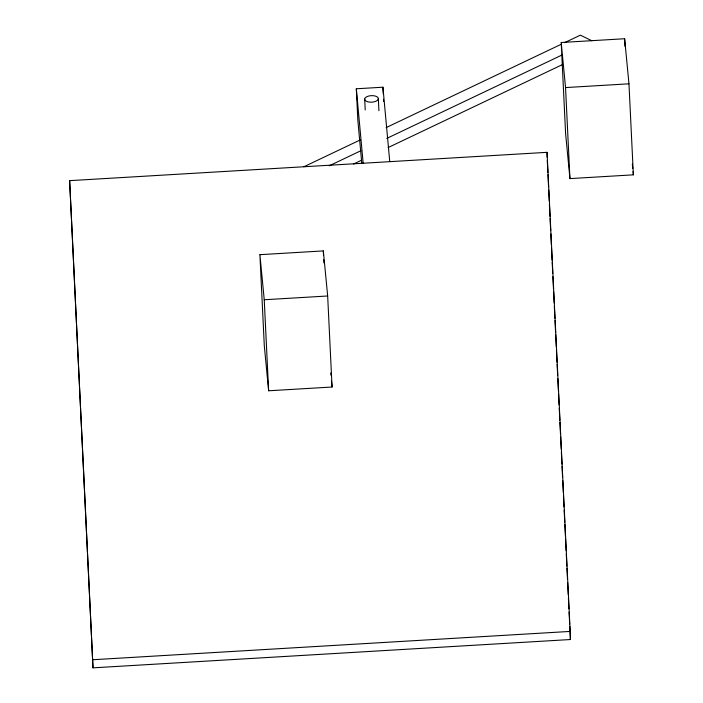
<?xml version="1.0" encoding="UTF-8"?>
<svg xmlns="http://www.w3.org/2000/svg" width="703" height="703" viewBox="0 0 703 703"><rect width="100%" height="100%" fill="white"/><g stroke="black" fill="none" stroke-linecap="round" stroke-linejoin="round"><path stroke-width="1.05" d="M303.872 166.76L360.358 139.871M386.132 127.612L561.548 44.113M564.527 42.698L580.379 35.15L591.891 40.783M329.25 165.785L360.964 150.697M386.738 138.429L562.154 54.931M353.504 164.045L361.43 160.275M388.188 147.542L562.62 64.518M561.205 42.496L624.633 38.735L628.965 83.815L633.368 174.836L569.94 178.606L565.599 133.526L561.205 42.496L565.546 87.576L569.94 178.606M361.764 162.991L357.845 120.38L356.324 88.78L382.924 87.207L389.743 161.505M565.546 87.576L628.965 83.815M69.632 180.653L547.048 152.331L570.177 631.417L570.414 639.528L92.998 667.85L69.632 180.653L92.998 667.85M259.899 254.679L323.327 250.909L327.668 295.989L332.062 387.019L268.634 390.78L264.293 345.7L259.899 254.679L264.24 299.75L268.634 390.78M264.24 299.75L327.668 295.989M92.77 659.739L570.177 631.417M632.331 164.107L632.744 168.404M633.052 171.62L633.368 174.836M330.718 373.065L330.92 375.209M331.438 380.578L332.062 387.019M356.324 88.78L363.152 163.078M624.633 38.735L625.002 46.416M547.277 160.442L547.865 172.507M547.971 174.696L548.551 186.761M548.709 190.047L549.236 201.005M549.395 204.301L549.983 216.357M550.089 218.554L550.669 230.61M550.827 233.897L551.354 244.864M551.512 248.15L552.092 260.207M552.207 262.404L552.734 273.362M552.892 276.657L553.472 288.713M553.63 292L554.157 302.967M554.315 306.253L554.904 318.318M555.01 320.506L555.59 332.563M555.695 334.76L556.275 346.816M556.433 350.103L557.022 362.168M557.128 364.356L557.655 375.323M557.813 378.609L558.393 390.675M558.551 393.961L559.087 404.919M559.245 408.215L559.825 420.271M559.931 422.459L560.511 434.524M560.616 436.712L561.205 448.778M561.363 452.064L561.943 464.121M562.048 466.317L562.576 477.275M562.734 480.571L563.323 492.627M563.481 495.914L564.008 506.881M564.166 510.167L564.746 522.224M564.852 524.42L565.432 536.477M565.546 538.674L566.126 550.73M566.284 554.017L566.864 566.082M566.97 568.27L567.497 579.237M567.655 582.523L568.244 594.58M568.402 597.875L568.929 608.833M569.087 612.128L569.667 624.185M569.773 626.373L570.414 639.528M382.924 87.207L383.24 93.745M383.495 99.193L383.601 101.364M378.337 98.772A6.837 3.278 -2.8 0 1 367.915 101.838A6.837 3.278 -2.8 0 1 368.293 96.144A6.837 3.278 -2.8 0 1 378.337 98.772L378.917 110.731M364.69 99.07L365.217 109.94M323.327 250.909L323.538 255.303M323.749 259.688L323.907 262.975M547.048 152.331L547.189 157.402"/></g></svg>
